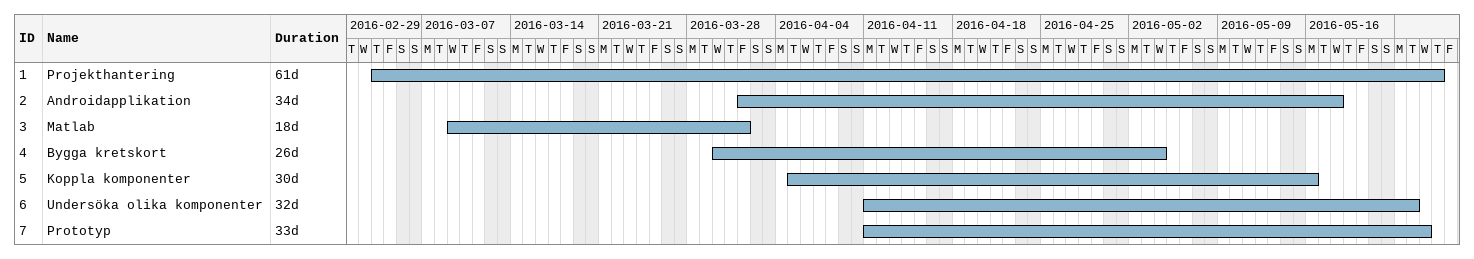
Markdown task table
| ID | Task | Duration | Start | Finish |
|---|---|---|---|---|
| 1 | Projekthantering | 61d | 2016-03-03 | 2016-05-26 |
| 2 | Androidapplikation | 34d | 2016-04-01 | 2016-05-18 |
| 3 | Matlab | 18d | 2016-03-09 | 2016-04-01 |
| 4 | Bygga kretskort | 26d | 2016-03-30 | 2016-05-04 |
| 5 | Koppla komponenter | 30d | 2016-04-05 | 2016-05-16 |
| 6 | Undersöka olika komponenter | 32d | 2016-04-11 | 2016-05-24 |
| 7 | Prototyp | 33d | 2016-04-11 | 2016-05-25 |
